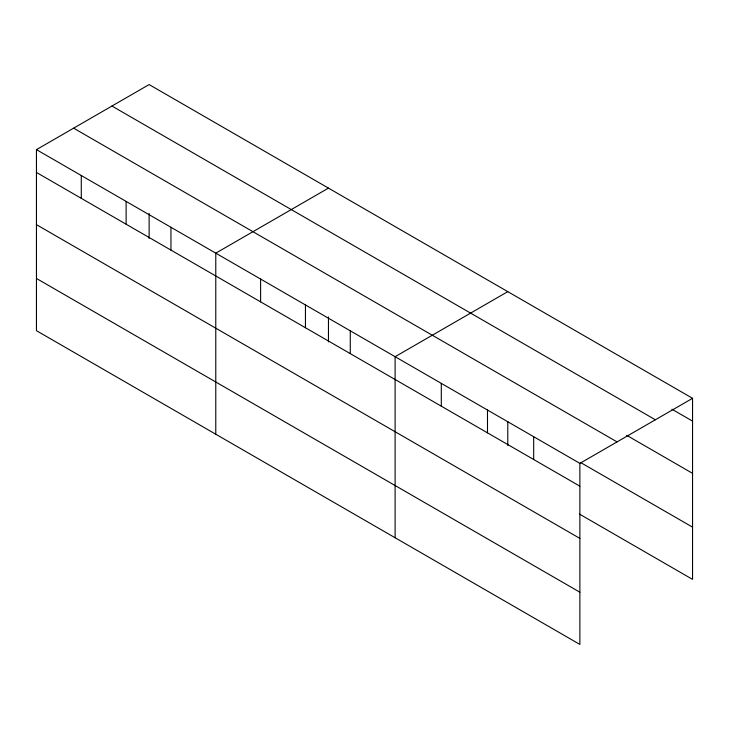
<?xml version="1.0" encoding="UTF-8"?>
<svg xmlns="http://www.w3.org/2000/svg" width="729" height="729" viewBox="0 0 729 729"><rect width="100%" height="100%" fill="white"/><g stroke="black" fill="none" stroke-linecap="round" stroke-linejoin="round"><path stroke-width="1.09" d="M579.874 538.403L579.874 463.371L36.45 149.636L36.45 330.684L579.874 644.427L579.874 538.403L36.45 224.66M579.528 514.118L692.55 579.364L692.55 398.316L149.126 84.573L36.45 149.636M328.46 188.109L215.775 253.163L215.775 434.22M507.785 291.646L395.109 356.7L395.109 537.747M579.874 463.371L692.55 398.316M671.91 409.215L692.55 421.125M111.947 106.042L655.362 419.786M626.703 435.331L692.55 473.349M73.638 128.167L617.053 441.902M580.512 462.468L692.55 527.149M36.45 172.445L579.874 486.179M36.45 278.46L579.874 592.203M533.683 436.707L533.683 459.516M507.785 421.608L507.785 445.455M487.491 410.035L487.491 432.844M441.3 383.372L441.3 406.181M350.275 330.82L350.275 353.629M328.46 316.942L328.46 341.919M305.442 304.932L305.442 327.74M260.608 279.052L260.608 301.861M170.951 227.284L170.951 250.093M149.126 213.406L149.126 238.383M126.117 201.395L126.117 224.213M81.284 175.516L81.284 198.324"/></g></svg>
